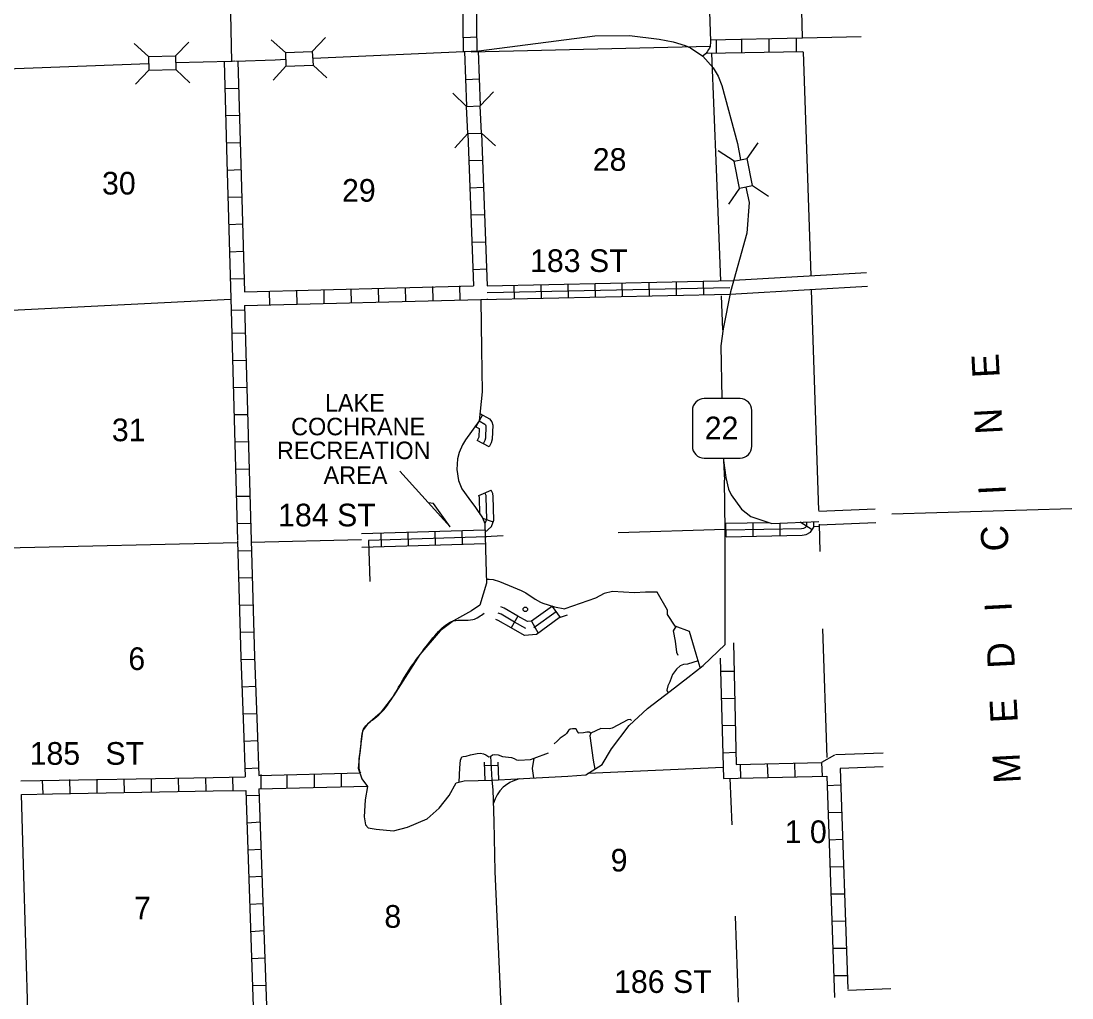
# Model space of a CAD drawing. Extents: x 2058110 to 2407976, y 16174948 to 16550910.
# Drawn here: x 2285004 to 2308196, y 16245627 to 16267182 of the extents above; entities that cross this region are included whole.
import ezdxf

# ---------------------------------------------------------------- set-up
doc = ezdxf.new("R2010")
doc.units = 0
for name, color, linetype in [('L11', 7, 'Continuous'), ('L13', 7, 'Continuous'), ('L14', 7, 'Continuous'), ('L18', 7, 'Continuous'), ('L2', 7, 'Continuous'), ('L3', 7, 'Continuous'), ('L30', 7, 'Continuous'), ('L36', 7, 'Continuous'), ('L4', 7, 'Continuous'), ('L50', 7, 'Continuous'), ('L8', 7, 'Continuous')]:
    doc.layers.add(name, color=color, linetype=linetype)

msp = doc.modelspace()

# ---------------------------------------------------------------- linework, layer by layer
at = {"layer": 'L11'}
for p, q in [((2300732, 16261461), (2302398, 16261558)), ((2300651, 16261156), (2302411, 16261257)), ((2285059, 16248572), (2285011, 16250118)), ((2285165, 16245101), (2285059, 16248572))]:
    msp.add_line(p, q, dxfattribs=at)
at = {"layer": 'L13'}
for p, q in [((2289558, 16271486), (2289646, 16266285)), ((2300344, 16263914), (2300441, 16261451)), ((2302498, 16256033), (2302599, 16256036)), ((2295245, 16255812), (2295646, 16255830)), ((2298180, 16255894), (2300545, 16255970)), ((2284669, 16255560), (2289781, 16255680)), ((2290082, 16255687), (2292519, 16255744)), ((2300648, 16250474), (2300688, 16249447))]:
    msp.add_line(p, q, dxfattribs=at)
for points in [[(2294938, 16266501), (2300213, 16266624)], [(2300243, 16266475), (2300344, 16263914)], [(2300454, 16261119), (2300484, 16260371)], [(2279373, 16260572), (2284489, 16260788), (2289637, 16261047)], [(2300497, 16250710), (2297514, 16250581)], [(2300762, 16247435), (2300830, 16245534)]]:
    msp.add_lwpolyline(points, dxfattribs=at)
at = {"layer": 'L18'}
for p, q in [((2287816, 16266396), (2287504, 16266686)), ((2288412, 16266412), (2288708, 16266718)), ((2290841, 16266485), (2290524, 16266771)), ((2291432, 16266512), (2291723, 16266818)), ((2290841, 16266485), (2291432, 16266512)), ((2290841, 16266485), (2290846, 16266184)), ((2291432, 16266512), (2291448, 16266211)), ((2287816, 16266396), (2288412, 16266412)), ((2287816, 16266396), (2287821, 16266095)), ((2288412, 16266412), (2288423, 16266111)), ((2290846, 16266184), (2291448, 16266211)), ((2291448, 16266211), (2291754, 16265926)), ((2287821, 16266095), (2287530, 16265788)), ((2287821, 16266095), (2288423, 16266111)), ((2288423, 16266111), (2288729, 16265820)), ((2290846, 16266184), (2290566, 16265878)), ((2294838, 16265297), (2294531, 16265588)), ((2295139, 16265313), (2295429, 16265620)), ((2294838, 16265297), (2295139, 16265313)), ((2294864, 16264701), (2294838, 16265297)), ((2295165, 16264711), (2295139, 16265313)), ((2294864, 16264701), (2294579, 16264384)), ((2294864, 16264701), (2295165, 16264711)), ((2295165, 16264711), (2295471, 16264426)), ((2301031, 16264146), (2301274, 16264495)), ((2300741, 16264088), (2300387, 16264321)), ((2300741, 16264088), (2301031, 16264146)), ((2301147, 16263555), (2301031, 16264146)), ((2300857, 16263497), (2300741, 16264088)), ((2300857, 16263497), (2300614, 16263143)), ((2300857, 16263497), (2301147, 16263555)), ((2301147, 16263555), (2301496, 16263317))]:
    msp.add_line(p, q, dxfattribs=at)
at = {"layer": 'L2'}
for p, q in [((2302082, 16271855), (2302245, 16266813)), ((2302266, 16266501), (2302430, 16261570)), ((2302441, 16261253), (2302599, 16256379)), ((2302615, 16256078), (2302631, 16255477)), ((2302689, 16253771), (2302789, 16250936))]:
    msp.add_line(p, q, dxfattribs=at)
at = {"layer": 'L3'}
for p, q in [((2299084, 16266785), (2299395, 16266725)), ((2291448, 16266364), (2295107, 16266528)), ((2284204, 16266111), (2287821, 16266243)), ((2288412, 16266264), (2289632, 16266295)), ((2289637, 16266295), (2289722, 16266301)), ((2289737, 16266295), (2290614, 16266327)), ((2290614, 16266327), (2290846, 16266338)), ((2300815, 16264479), (2300883, 16264120)), ((2300445, 16260017), (2300471, 16258850)), ((2300873, 16258850), (2300081, 16258850)), ((2299822, 16258586), (2299822, 16257805)), ((2301131, 16257805), (2301131, 16258586)), ((2300081, 16257536), (2300873, 16257536)), ((2300503, 16257536), (2300503, 16257488)), ((2300503, 16257488), (2300529, 16257055))]:
    msp.add_line(p, q, dxfattribs=at)
for points in [[(2300033, 16272130), (2300217, 16266738)], [(2295107, 16266528), (2297668, 16266858), (2298428, 16266863), (2299084, 16266785)], [(2299395, 16266725), (2299658, 16266644), (2299775, 16266590), (2300052, 16266407)], [(2300052, 16266407), (2300277, 16266153), (2300388, 16265969), (2300472, 16265760), (2300815, 16264479)], [(2300999, 16263518), (2301073, 16263180), (2301020, 16262504), (2300661, 16261205)], [(2300661, 16261205), (2300498, 16260392), (2300445, 16260017)], [(2300503, 16257488), (2300559, 16257109), (2300619, 16256854), (2300673, 16256728), (2300904, 16256414), (2301109, 16256250), (2301574, 16256098), (2302613, 16256138)]]:
    msp.add_lwpolyline(points, dxfattribs=at)
for centre, start, end in [((2300081, 16258588), 90.0011, 180.0011), ((2300869, 16258588), 0.0011, 90.0011), ((2300081, 16257801), 180.0011, 270.0011), ((2300869, 16257801), 270.0011, 0.0011)]:
    msp.add_arc(centre, 262, start, end, dxfattribs=at)
at = {"layer": 'L36'}
msp.add_lwpolyline([(2293362, 16257249), (2294477, 16256022), (2294106, 16256540), (2293993, 16256548)], dxfattribs=at)
msp.add_ellipse((2296134, 16254201), major_axis=(0, -50), ratio=0.999962, dxfattribs=at)
at = {"layer": 'L4'}
for p, q in [((2295147, 16261041), (2295163, 16259944)), ((2295163, 16259944), (2295177, 16259001)), ((2295236, 16256099), (2295261, 16255263)), ((2300541, 16254446), (2300545, 16255946)), ((2295261, 16255263), (2295275, 16254778)), ((2295275, 16254778), (2295130, 16254295)), ((2297678, 16254447), (2297007, 16254213)), ((2298539, 16254563), (2298053, 16254595)), ((2299267, 16254183), (2299041, 16254579)), ((2300540, 16253428), (2300541, 16254446)), ((2299757, 16253711), (2299436, 16253829)), ((2299904, 16253215), (2299757, 16253711)), ((2300055, 16252959), (2300540, 16253428)), ((2299716, 16252695), (2300055, 16252959)), ((2298829, 16252013), (2299329, 16252397)), ((2298426, 16251642), (2298829, 16252013)), ((2298037, 16251126), (2298426, 16251642)), ((2297831, 16250777), (2298037, 16251126)), ((2297469, 16250553), (2297831, 16250777)), ((2295399, 16250434), (2295952, 16250462)), ((2295422, 16250220), (2295399, 16250434)), ((2295952, 16250462), (2297071, 16250519)), ((2297071, 16250519), (2297469, 16250553)), ((2295448, 16249520), (2295422, 16250220)), ((2295466, 16248417), (2295448, 16249520)), ((2295614, 16245080), (2295466, 16248417))]:
    msp.add_line(p, q, dxfattribs=at)
for points in [[(2300217, 16266738), (2300217, 16266695), (2300214, 16266648), (2300208, 16266619), (2300196, 16266583), (2300178, 16266554), (2300145, 16266506), (2300111, 16266458), (2300052, 16266407)], [(2295177, 16259001), (2295111, 16258362), (2294813, 16257943), (2294744, 16257830), (2294671, 16257662), (2294637, 16257526), (2294619, 16257289), (2294659, 16257046), (2294735, 16256859), (2294885, 16256648), (2295035, 16256449), (2295185, 16256220), (2295236, 16256099)], [(2300545, 16255946), (2300529, 16257055)], [(2295275, 16254868), (2295335, 16254870), (2295423, 16254859), (2295566, 16254816), (2295867, 16254694), (2296042, 16254618), (2296141, 16254564), (2296141, 16254564), (2296346, 16254423), (2296466, 16254360), (2296517, 16254339), (2296773, 16254259), (2297007, 16254213)], [(2298053, 16254595), (2297874, 16254553), (2297678, 16254447)], [(2299041, 16254579), (2298782, 16254584), (2298539, 16254563)], [(2295130, 16254295), (2294944, 16254170), (2294550, 16253950), (2294254, 16253730), (2293804, 16253203), (2293223, 16252292), (2292927, 16251908), (2292652, 16251666), (2292543, 16251524), (2292477, 16251062), (2292444, 16250700), (2292521, 16250459), (2292652, 16250294), (2292598, 16249998), (2292576, 16249624), (2292609, 16249449), (2292663, 16249383), (2292839, 16249350), (2293223, 16249317), (2293530, 16249394), (2293969, 16249580), (2294232, 16249811), (2294452, 16250096), (2294605, 16250371), (2294781, 16250415), (2295399, 16250434)], [(2299436, 16253829), (2299273, 16254088), (2299267, 16254183)], [(2299991, 16252921), (2299904, 16253215)], [(2299329, 16252397), (2299716, 16252695)], [(2295998, 16250464), (2295855, 16250411), (2295787, 16250379), (2295694, 16250318), (2295644, 16250275), (2295573, 16250198), (2295510, 16250109), (2295465, 16250022), (2295433, 16249927)]]:
    msp.add_lwpolyline(points, dxfattribs=at)
at = {"layer": 'L50'}
for p, q in [((2302247, 16266813), (2303541, 16266840)), ((2302398, 16261558), (2303658, 16261631)), ((2302411, 16261257), (2303684, 16261330)), ((2302608, 16256368), (2303855, 16256418)), ((2302620, 16256068), (2303867, 16256118)), ((2304032, 16251025), (2302974, 16250994)), ((2304031, 16250728), (2303080, 16250693)), ((2304196, 16245825), (2303249, 16245793))]:
    msp.add_line(p, q, dxfattribs=at)
msp.add_lwpolyline([(2304224, 16256306), (2308196, 16256427)], dxfattribs=at)
at = {"layer": 'L8'}
for p, q in [((2294679, 16271660), (2294764, 16266512)), ((2294980, 16271660), (2295065, 16266504)), ((2294774, 16266818), (2295070, 16266834)), ((2300215, 16266770), (2302247, 16266813)), ((2300344, 16266773), (2300344, 16266477)), ((2300904, 16266786), (2300904, 16266485)), ((2301506, 16266797), (2301506, 16266496)), ((2302108, 16266802), (2302108, 16266501)), ((2294789, 16266513), (2294838, 16265303)), ((2295089, 16266527), (2295139, 16265319)), ((2300121, 16266473), (2302256, 16266512)), ((2289485, 16266292), (2289549, 16264095)), ((2289791, 16266297), (2289854, 16264025)), ((2294817, 16265894), (2295112, 16265910)), ((2289505, 16265693), (2289806, 16265704)), ((2289521, 16265097), (2289822, 16265102)), ((2294864, 16264701), (2294992, 16261337)), ((2295165, 16264711), (2295287, 16261343)), ((2289537, 16264495), (2289838, 16264505)), ((2289549, 16264095), (2289637, 16261063)), ((2289558, 16263893), (2289854, 16263904)), ((2289854, 16264025), (2289933, 16261205)), ((2294880, 16264104), (2295181, 16264109)), ((2294906, 16263502), (2295207, 16263513)), ((2289574, 16263296), (2289875, 16263302)), ((2294933, 16262906), (2295228, 16262911)), ((2289590, 16262694), (2289891, 16262705)), ((2294954, 16262304), (2295255, 16262309)), ((2289605, 16262092), (2289906, 16262103)), ((2294980, 16261702), (2295281, 16261712)), ((2289632, 16261496), (2289933, 16261501)), ((2289933, 16261205), (2294992, 16261337)), ((2294695, 16261036), (2294690, 16261337)), ((2295287, 16261343), (2300731, 16261457)), ((2295893, 16261057), (2295887, 16261355)), ((2296490, 16261069), (2296483, 16261367)), ((2297086, 16261082), (2297080, 16261380)), ((2297683, 16261094), (2297676, 16261392)), ((2298279, 16261106), (2298273, 16261405)), ((2298876, 16261119), (2298869, 16261417)), ((2299472, 16261131), (2299466, 16261430)), ((2300069, 16261144), (2300062, 16261442)), ((2290498, 16260920), (2290487, 16261221)), ((2291100, 16260936), (2291089, 16261237)), ((2291696, 16260952), (2291691, 16261253)), ((2292298, 16260968), (2292288, 16261269)), ((2292900, 16260989), (2292889, 16261285)), ((2293497, 16261005), (2293491, 16261306)), ((2294099, 16261021), (2294088, 16261322)), ((2295147, 16261040), (2300651, 16261155)), ((2295294, 16261193), (2300648, 16261305)), ((2289637, 16261068), (2289780, 16255719)), ((2289938, 16260904), (2295147, 16261041)), ((2289938, 16260904), (2290081, 16255719)), ((2295297, 16261047), (2295297, 16261052)), ((2289637, 16260804), (2289938, 16260809)), ((2289658, 16260297), (2289954, 16260303)), ((2289674, 16259695), (2289975, 16259701)), ((2289690, 16259093), (2289991, 16259104)), ((2289706, 16258497), (2290007, 16258502)), ((2295184, 16258492), (2295040, 16258231)), ((2289722, 16257895), (2290023, 16257905)), ((2295337, 16257790), (2295071, 16257925)), ((2289737, 16257293), (2290038, 16257303)), ((2289759, 16256696), (2290054, 16256702)), ((2295105, 16256711), (2295378, 16256832)), ((2289774, 16256094), (2290070, 16256105)), ((2295186, 16256216), (2295420, 16256130)), ((2300566, 16255804), (2300560, 16256102)), ((2301162, 16255815), (2301157, 16256114)), ((2301759, 16255827), (2301754, 16256105)), ((2302461, 16255959), (2302199, 16256122)), ((2292959, 16255582), (2292950, 16255880)), ((2293556, 16255600), (2293547, 16255898)), ((2294152, 16255618), (2294143, 16255916)), ((2294748, 16255635), (2294739, 16255934)), ((2289780, 16255709), (2289854, 16253137)), ((2290081, 16255730), (2290155, 16253153)), ((2289790, 16255492), (2290091, 16255503)), ((2289806, 16254896), (2290107, 16254901)), ((2289822, 16254294), (2290123, 16254304)), ((2296731, 16254272), (2296267, 16253938)), ((2296812, 16254146), (2296321, 16253792)), ((2296725, 16254267), (2296900, 16254025)), ((2295970, 16254051), (2295821, 16253793)), ((2296147, 16253776), (2295895, 16253922)), ((2296181, 16253930), (2295970, 16254052)), ((2296267, 16253938), (2296181, 16253930)), ((2296267, 16253938), (2296416, 16253676)), ((2296882, 16254011), (2296376, 16253647)), ((2297056, 16254072), (2296882, 16254011)), ((2289838, 16253697), (2290139, 16253702)), ((2296113, 16253623), (2295820, 16253792)), ((2296376, 16253647), (2296113, 16253623)), ((2289854, 16253137), (2289912, 16251580)), ((2289854, 16253095), (2290155, 16253101)), ((2290155, 16253153), (2290213, 16251596)), ((2300429, 16253127), (2300504, 16250471)), ((2300440, 16252837), (2300741, 16252837)), ((2289880, 16252493), (2290181, 16252504)), ((2300456, 16252235), (2300756, 16252245)), ((2289906, 16251897), (2290207, 16251902)), ((2290213, 16251596), (2290250, 16250534)), ((2300471, 16251638), (2300772, 16251643)), ((2289912, 16251580), (2289949, 16250503)), ((2289922, 16251295), (2290223, 16251305)), ((2295399, 16250434), (2295374, 16250959)), ((2300487, 16251036), (2300788, 16251047)), ((2302678, 16250830), (2302963, 16250994)), ((2289949, 16250693), (2290250, 16250703)), ((2295228, 16250754), (2295529, 16250765)), ((2295249, 16250427), (2295230, 16250833)), ((2295549, 16250441), (2295530, 16250831)), ((2300788, 16250777), (2302673, 16250820)), ((2300888, 16250476), (2300883, 16250777)), ((2301490, 16250492), (2301480, 16250793)), ((2302087, 16250513), (2302082, 16250809)), ((2302689, 16250519), (2302678, 16250820)), ((2303080, 16250688), (2303249, 16245819)), ((2284996, 16250418), (2289246, 16250492)), ((2286073, 16250445), (2286079, 16250144)), ((2286675, 16250455), (2286680, 16250154)), ((2287272, 16250461), (2287282, 16250160)), ((2287874, 16250471), (2287879, 16250170)), ((2288470, 16250476), (2288481, 16250181)), ((2289072, 16250492), (2289083, 16250196)), ((2289246, 16250492), (2289949, 16250503)), ((2289674, 16250492), (2289679, 16250202)), ((2290250, 16250534), (2292479, 16250591)), ((2290297, 16250556), (2290297, 16250255)), ((2290873, 16250556), (2290873, 16250255)), ((2291475, 16250571), (2291475, 16250270)), ((2292071, 16250577), (2292071, 16250276)), ((2300504, 16250471), (2302789, 16250519)), ((2302789, 16250519), (2302958, 16245635)), ((2285471, 16250429), (2285482, 16250128)), ((2289246, 16250196), (2289964, 16250202)), ((2289964, 16250202), (2290133, 16245217)), ((2290255, 16250239), (2292647, 16250301)), ((2290255, 16250239), (2290429, 16245244)), ((2302789, 16250318), (2303090, 16250328)), ((2285011, 16250118), (2285700, 16250130)), ((2285700, 16250130), (2289246, 16250196)), ((2289964, 16250096), (2290265, 16250101)), ((2289991, 16249494), (2290292, 16249510)), ((2302816, 16249721), (2303111, 16249727)), ((2302831, 16249119), (2303132, 16249130)), ((2290007, 16248892), (2290308, 16248913)), ((2302858, 16248517), (2303154, 16248528)), ((2290033, 16248296), (2290329, 16248312)), ((2302879, 16247921), (2303175, 16247926)), ((2290049, 16247694), (2290350, 16247710)), ((2302895, 16247319), (2303196, 16247329)), ((2290070, 16247097), (2290371, 16247113)), ((2302921, 16246722), (2303212, 16246728)), ((2290091, 16246495), (2290387, 16246511)), ((2302937, 16246120), (2303238, 16246126)), ((2290112, 16245904), (2290413, 16245909))]:
    msp.add_line(p, q, dxfattribs=at)
for points in [[(2295111, 16258362), (2295242, 16258289), (2295255, 16258272), (2295263, 16258247), (2295254, 16257979), (2295240, 16257928), (2295204, 16257857)], [(2295128, 16258524), (2295344, 16258405), (2295390, 16258340), (2295413, 16258268), (2295403, 16257955), (2295380, 16257873), (2295338, 16257790)], [(2295024, 16258239), (2295111, 16258191), (2295105, 16258002), (2295099, 16257983), (2295070, 16257925)], [(2295131, 16256301), (2295122, 16256666), (2295122, 16256672), (2295104, 16256711)], [(2295237, 16256098), (2295256, 16256116), (2295284, 16256193), (2295272, 16256679), (2295267, 16256714), (2295242, 16256772), (2295242, 16256772)], [(2295242, 16255898), (2295384, 16256030), (2295435, 16256168), (2295422, 16256692), (2295413, 16256756), (2295379, 16256832)], [(2300560, 16256103), (2301502, 16256121)], [(2300563, 16255953), (2302227, 16255985), (2302282, 16255995), (2302321, 16256016), (2302348, 16256059), (2302348, 16256128)], [(2300566, 16255803), (2302242, 16255836), (2302332, 16255852), (2302427, 16255903), (2302497, 16256016), (2302498, 16256127)], [(2295241, 16255949), (2292515, 16255868)], [(2295286, 16255801), (2292669, 16255722), (2292698, 16254815)], [(2295250, 16255650), (2292524, 16255568)], [(2295970, 16254052), (2295664, 16254228), (2295592, 16254257)], [(2295820, 16253792), (2295532, 16253958), (2295480, 16253979)], [(2295895, 16253922), (2295598, 16254093), (2295536, 16254118)], [(2299452, 16253823), (2299394, 16253731), (2299439, 16253503), (2299469, 16253256), (2299495, 16253188)], [(2300725, 16253460), (2300788, 16250777)], [(2299948, 16253067), (2299713, 16252991), (2299620, 16252985), (2299549, 16252952), (2299468, 16252883), (2299381, 16252763), (2299357, 16252706), (2299324, 16252603), (2299275, 16252516), (2299255, 16252416), (2299261, 16252398), (2299290, 16252367)], [(2298476, 16251747), (2298451, 16251769), (2298395, 16251761), (2298051, 16251580), (2297990, 16251564), (2297800, 16251569), (2297575, 16251468), (2297555, 16251409), (2297630, 16250873), (2297665, 16250674)], [(2297575, 16251468), (2297538, 16251490), (2297487, 16251495), (2297413, 16251478), (2297311, 16251473), (2297274, 16251513), (2297261, 16251551), (2297241, 16251566), (2297174, 16251565), (2297123, 16251556), (2297087, 16251530), (2297043, 16251463), (2297013, 16251432), (2296901, 16251361), (2296836, 16251293), (2296766, 16251233)], [(2294674, 16250388), (2294687, 16250707), (2294702, 16250876), (2294735, 16250949), (2294759, 16250958), (2294824, 16250963), (2294919, 16250988), (2295069, 16251019), (2295069, 16251019), (2295140, 16251025), (2295206, 16251016), (2295264, 16250988), (2295325, 16250950), (2295362, 16250952), (2295374, 16250959), (2295409, 16250993), (2295450, 16250996), (2295533, 16250989), (2295631, 16250955), (2295831, 16250934), (2295888, 16250914), (2295938, 16250882), (2295986, 16250872), (2296243, 16250891), (2296326, 16250921), (2296644, 16251032)], [(2296318, 16250481), (2296288, 16250687), (2296326, 16250921)]]:
    msp.add_lwpolyline(points, dxfattribs=at)
msp.add_spline([(2292499, 16250587), (2292483, 16250635), (2292504, 16251163), (2292589, 16251601), (2292847, 16251828), (2293206, 16252261), (2293465, 16252705), (2293903, 16253328), (2294220, 16253713), (2294547, 16253945), (2294975, 16253977), (2295223, 16254120)], degree=3, dxfattribs=at)

# ---------------------------------------------------------------- texts
at = {"layer": 'L14'}
for s, p in [('28', (2297620, 16263877)), ('30', (2286791, 16263354)), ('29', (2292087, 16263196)), ('31', (2287008, 16257911)), ('6', (2287372, 16252863)), ('1 0', (2301855, 16249045)), ('9', (2298016, 16248417)), ('7', (2287499, 16247361)), ('8', (2293022, 16247176))]:
    msp.add_text(s, height=500, rotation=359.9999, dxfattribs=at).set_placement(p)
at = {"layer": 'L3'}
msp.add_text('22', height=500, rotation=359.9999, dxfattribs=at).set_placement((2300091, 16257953))
at = {"layer": 'L30'}
for s, p in [('183 ST', (2296236, 16261645)), ('184 ST', (2290677, 16256032)), ('185   ST', (2285193, 16250772)), ('186 ST', (2298090, 16245738))]:
    msp.add_text(s, height=500, rotation=359.9999, dxfattribs=at).set_placement(p)
at = {"layer": 'L36'}
for s, p in [('LAKE', (2291710, 16258563)), ('COCHRANE', (2290964, 16258042)), ('RECREATION', (2290651, 16257516)), ('AREA', (2291680, 16256970))]:
    msp.add_text(s, height=386.6, dxfattribs=at).set_placement(p)
at = {"layer": 'L50'}
msp.add_text('M   E   D   I     C   I     N   E', height=599.99, rotation=93, dxfattribs=at).set_placement((2307071, 16250376))

doc.saveas('drawing.dxf')
